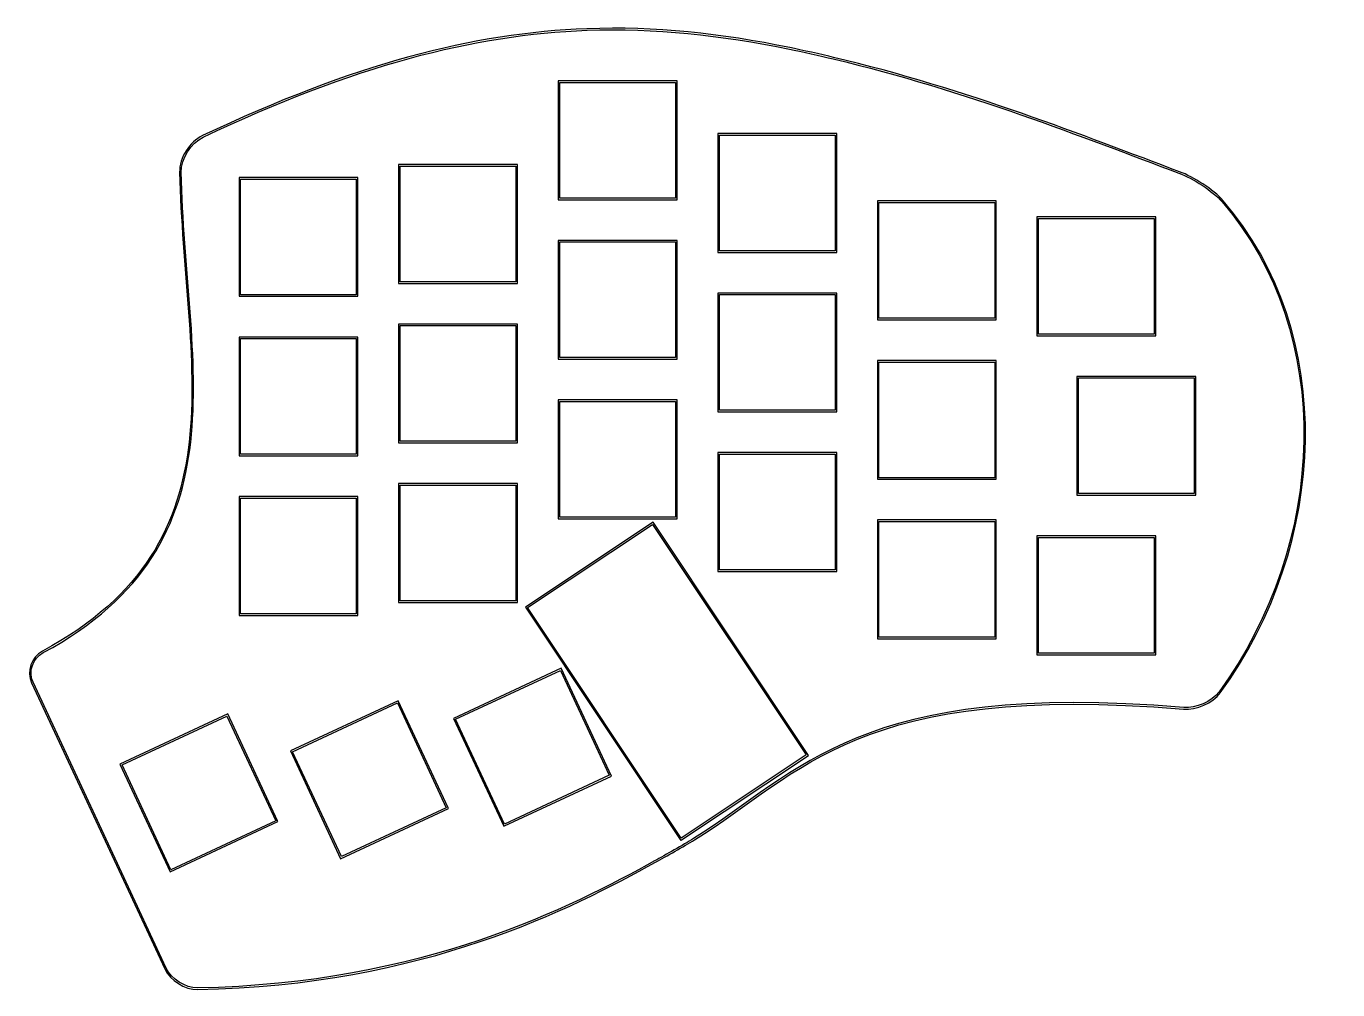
# Model space of a CAD drawing. Extents: x 0 to 154, y 0 to 114.
import ezdxf

# ---------------------------------------------------------------- set-up
doc = ezdxf.new("R2010")
doc.units = 0
doc.layers.add('Plate', color=7, linetype='CONTINUOUS')

msp = doc.modelspace()

# ---------------------------------------------------------------- linework, layer by layer
at = {"layer": 'Plate', "color": 7}
for points in [[(65.701363, 113.211078)], [(65.707145, 113.024168)], [(62.31171, 107.073889), (62.31171, 93.073005), (76.313706, 93.073005), (76.313706, 93.16742), (76.313706, 107.073886)], [(62.500561, 106.885052), (76.124821, 106.885052), (76.124821, 93.261842), (62.500522, 93.261842)], [(81.10819, 100.873112), (81.10819, 86.872229), (95.110182, 86.872229), (95.110182, 86.966647), (95.110182, 100.873112)], [(81.297035, 100.684276), (94.921337, 100.684276), (94.921337, 87.061065), (81.297035, 87.061065)], [(43.517079, 97.217776), (43.517079, 83.216892), (43.611502, 83.216892), (57.519075, 83.216892), (57.519075, 97.217776)], [(43.705932, 97.028939), (57.330226, 97.028939), (57.330226, 83.405729), (43.705932, 83.405729)], [(24.720563, 95.693595), (24.720563, 95.599176), (24.720563, 81.692711), (38.722561, 81.692711), (38.722561, 95.693595)], [(24.909414, 95.504758), (38.533709, 95.504758), (38.533709, 81.881548), (24.909414, 81.881548)], [(99.902782, 92.936195), (99.902782, 78.935312), (99.997204, 78.935312), (113.904774, 78.935312), (113.904774, 92.936195)], [(100.091627, 92.747359), (113.715919, 92.747359), (113.715919, 79.124148), (100.091627, 79.124148)], [(118.697364, 91.057464), (118.697364, 77.05658), (118.791786, 77.05658), (132.70128, 77.05658), (132.70128, 91.057464)], [(118.888143, 90.868627), (132.512444, 90.868627), (132.512444, 77.245417), (118.888143, 77.245417)], [(62.31167, 88.280795), (62.31167, 74.279912), (76.313666, 74.279912), (76.313666, 74.374327), (76.313666, 88.280792)], [(62.500522, 88.091959), (76.124821, 88.091959), (76.124821, 74.468748), (62.500522, 74.468748)], [(81.10819, 82.078092), (81.10819, 68.077209), (95.110182, 68.077209), (95.110182, 68.171624), (95.110182, 82.078089)], [(81.297035, 81.889256), (94.921337, 81.889256), (94.921337, 68.266045), (81.297035, 68.266045)], [(43.517079, 78.424682), (43.517079, 64.423799), (43.611502, 64.423799), (57.519075, 64.423799), (57.519075, 78.424682)], [(43.705932, 78.235846), (57.330226, 78.235846), (57.330226, 64.612635), (43.705932, 64.612635)], [(24.720563, 76.900501), (24.720563, 76.806086), (24.720563, 62.899621), (38.722561, 62.899621), (38.722561, 76.900501)], [(24.909414, 76.711665), (38.533709, 76.711665), (38.533709, 63.088454), (24.909414, 63.088454)], [(99.902782, 74.143102), (99.902782, 60.142218), (99.997204, 60.142218), (113.904774, 60.142218), (113.904774, 74.143102)], [(100.091627, 73.954265), (113.715919, 73.954265), (113.715919, 60.331055), (100.091627, 60.331055)], [(123.397454, 72.262443), (123.397454, 58.26156), (123.491877, 58.26156), (137.399447, 58.26156), (137.399447, 72.262443)], [(123.58631, 72.073607), (137.210601, 72.073607), (137.210601, 58.450397), (123.58631, 58.450397)], [(62.31167, 69.485775), (62.31167, 55.484892), (76.313666, 55.484892), (76.313666, 55.579307), (76.313666, 69.485772)], [(62.500522, 69.296939), (76.124821, 69.296939), (76.124821, 55.673728), (62.500522, 55.673728)], [(81.10819, 63.284999), (81.10819, 49.284115), (95.110182, 49.284115), (95.110182, 49.378531), (95.110182, 63.284996)], [(81.297035, 63.096162), (94.921337, 63.096162), (94.921337, 49.472952), (81.297035, 49.472952)], [(43.517079, 59.629662), (43.517079, 45.628778), (43.611502, 45.628778), (57.519075, 45.628778), (57.519075, 59.629662)], [(43.705932, 59.440825), (57.330226, 59.440825), (57.330226, 45.817615), (43.705932, 45.817615)], [(24.720563, 58.105481), (24.720563, 58.011066), (24.720563, 44.104601), (38.722561, 44.104601), (38.722561, 58.105481)], [(24.909414, 57.916645), (38.533709, 57.916645), (38.533709, 44.293434), (24.909414, 44.293434)], [(73.486678, 55.093727), (58.449847, 45.081535), (76.739545, 17.61352), (76.818576, 17.665542), (91.776399, 27.625709)], [(73.434681, 54.833596), (91.514334, 27.679666), (76.791621, 17.875579), (58.711966, 45.029509)], [(99.902782, 55.348082), (99.902782, 41.347198), (99.997204, 41.347198), (113.904774, 41.347198), (113.904774, 55.348082)], [(100.091627, 55.159245), (113.715919, 55.159245), (113.715919, 41.536035), (100.091627, 41.536035)], [(118.697403, 53.469347), (118.697403, 39.468464), (118.791826, 39.468464), (132.701319, 39.468464), (132.701319, 53.46935)], [(118.888182, 53.280511), (132.512484, 53.280511), (132.512484, 39.6573), (118.888182, 39.6573)], [(62.662433, 37.878768), (49.970834, 31.961246), (55.888827, 19.272585), (55.975544, 19.313054), (68.580425, 25.188184)], [(62.569935, 37.626343), (68.327982, 25.28067), (55.981287, 19.525012), (50.223239, 31.870685)], [(43.463122, 34.053867), (30.77345, 28.136345), (36.689516, 15.447683), (49.381115, 21.365204), (49.340643, 21.449991)], [(23.388963, 32.504636), (10.699291, 26.587114), (16.615356, 13.898452), (29.306957, 19.815974), (29.266484, 19.902684)], [(43.372547, 33.801442), (49.128667, 21.455769), (36.780084, 15.700107), (31.023964, 28.045781)], [(23.296465, 32.254139), (29.054511, 19.906539), (16.705928, 14.150876), (10.949808, 26.496549)]]:
    msp.add_lwpolyline(points, close=True, dxfattribs=at)
for points in [[(0.295112, 36.163826), (15.983284, 2.473837)], [(16.154833, 2.552842), (0.46662, 36.24283)]]:
    msp.add_lwpolyline(points, dxfattribs=at)
for points in [[(65.701363, 113.211078), (52.331398, 112.719854), (38.200596, 109.042396), (20.407808, 100.620688)], [(20.488745, 100.449194), (38.265797, 108.863454), (52.365429, 112.534982), (65.707145, 113.024168)], [(89.571821, 110.991285), (81.471604, 112.652858), (73.723346, 113.505812), (65.701363, 113.211078)], [(65.707184, 113.024168), (73.712217, 113.31768), (81.443869, 112.465666), (89.533321, 110.806302)], [(89.533321, 110.806302), (90.962972, 110.513041), (93.275984, 109.996706), (94.695906, 109.657867)], [(94.740187, 109.840923), (93.317453, 110.180434), (91.005023, 110.697295), (89.571821, 110.991285)], [(135.487816, 96.371865), (124.352476, 100.541749), (110.527864, 106.073479), (94.740187, 109.840923)], [(94.695906, 109.657867), (110.467175, 105.894338), (124.281772, 100.365709), (135.420408, 96.19459)], [(20.407808, 100.620688), (18.896453, 99.905332), (17.685807, 97.986874), (17.72149, 96.314057)], [(17.910342, 96.317912), (17.876707, 97.894856), (19.061794, 99.773787), (20.488745, 100.449194)], [(17.72149, 96.314057), (17.96167, 85.055372), (19.931492, 74.194181), (18.835329, 64.531706)], [(19.024182, 64.510509), (20.124983, 74.213878), (18.150106, 85.0787), (17.910342, 96.317912)], [(135.420408, 96.19459), (137.032816, 95.59079), (139.378792, 94.119717), (140.496275, 92.822508)], [(140.638837, 92.94583), (139.482667, 94.287941), (137.137579, 95.754074), (135.487816, 96.371865)], [(140.496275, 92.822508), (153.914869, 77.245854), (152.868346, 52.597297), (140.137844, 35.090541)], [(140.290045, 34.978781), (153.067255, 52.549779), (154.124918, 77.29084), (140.638837, 92.94583)], [(18.835329, 64.531706), (17.739167, 54.86923), (13.594103, 46.406348), (1.574678, 39.888532)], [(1.665249, 39.722818), (13.729044, 46.264695), (17.923379, 54.807141), (19.024182, 64.510509)], [(1.574678, 39.888532), (0.247917, 39.169068), (-0.343325, 37.534812), (0.295112, 36.163826)], [(0.46662, 36.24283), (-0.128676, 37.521171), (0.423167, 39.049272), (1.665249, 39.722818)], [(135.9754, 33.263836), (97.637889, 36.433544), (90.938483, 25.725768), (78.252332, 17.827409)], [(78.352497, 17.667477), (91.078361, 25.590556), (97.658984, 36.243613), (135.959949, 33.076926)], [(135.959949, 33.076926), (137.457413, 32.953118), (139.403132, 33.759114), (140.290045, 34.978781)], [(140.137844, 35.090541), (139.306164, 33.946824), (137.390468, 33.14684), (135.9754, 33.263836)], [(78.252332, 17.827409), (77.016331, 17.057882), (74.945415, 15.906332), (73.667857, 15.197185)], [(73.758392, 15.033399), (75.036069, 15.742615), (77.107932, 16.892611), (78.352497, 17.667477)], [(73.667857, 15.197185), (63.961277, 9.809267), (46.404119, 0.69233), (19.829731, 0.227071)], [(19.833545, 0.038231), (46.449698, 0.50422), (64.046353, 9.642448), (73.758392, 15.033399)], [(15.983284, 2.473837), (16.619628, 1.107342), (18.324927, 0.01184), (19.833545, 0.038231)], [(19.829731, 0.227071), (18.416941, 0.202407), (16.752222, 1.269989), (16.154833, 2.552842)]]:
    msp.add_open_spline(points, degree=3, dxfattribs=at)

doc.saveas('drawing.dxf')
